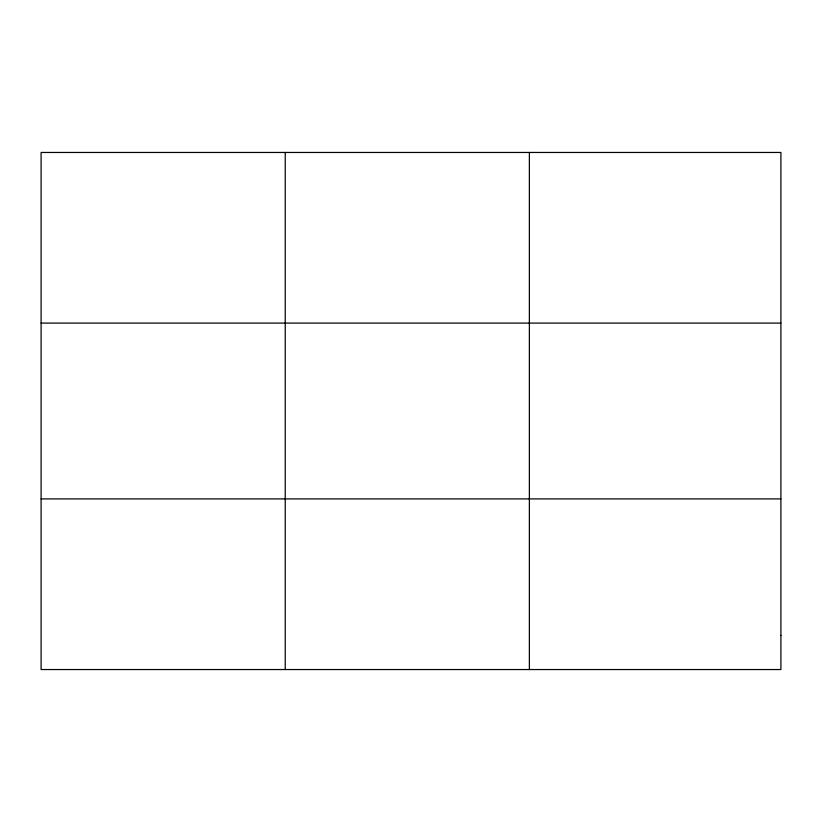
<?xml version="1.0" encoding="UTF-8"?>
<svg xmlns="http://www.w3.org/2000/svg" width="822" height="822" viewBox="0 0 822 822"><rect width="100%" height="100%" fill="white"/><g stroke="black" fill="none" stroke-linecap="round" stroke-linejoin="round"><path stroke-width="1.23" d="M285.234 152.46L285.234 669.54M529.368 152.46L529.368 669.54M41.1 323.097L780.9 323.097M41.1 498.903L780.9 498.903M780.9 635.416L780.9 669.54L41.1 669.54L41.1 152.46L780.9 152.46L780.9 635.416"/></g></svg>
